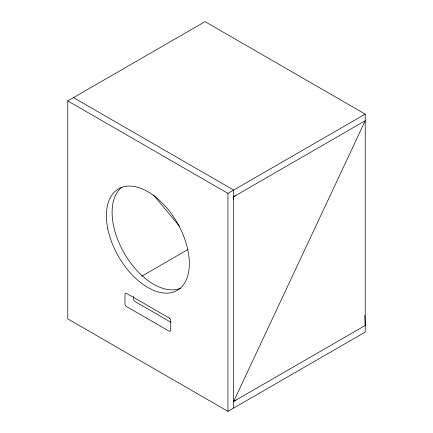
<?xml version="1.0" encoding="UTF-8"?>
<svg xmlns="http://www.w3.org/2000/svg" width="433" height="433" viewBox="0 0 433 433"><rect width="100%" height="100%" fill="white"/><g stroke="black" fill="none" stroke-linecap="round" stroke-linejoin="round"><path stroke-width="0.65" d="M233.544 199.386L233.663 196.685L235.936 195.229M364.813 315.37L365.225 325.486L233.663 401.44L365.225 120.726L233.663 196.685M233.663 401.44L235.936 399.989M67.775 100.911L205.058 21.65L365.225 114.123L365.225 332.089L227.942 411.35L67.775 318.877L67.775 100.911L227.942 193.383L365.225 114.123M141.71 276.194L187.9 249.527M73.496 97.609L233.663 190.076L233.663 408.048M170.672 322.141L134.944 301.52A1.965 1.137 60 0 1 133.559 299.111L133.559 296.513M153.455 194.969L179.414 226.167M227.942 193.383L227.942 411.35M180.496 288.286A58.65 33.861 60 0 1 124.374 253.457A58.65 33.861 60 0 1 121.808 187.191M169.352 318.076L126.593 293.39A2.289 1.321 60 0 0 124.975 294.326L124.975 304.063A1.965 1.137 60 0 0 126.366 306.472L169.119 331.153A2.289 1.321 60 0 0 170.737 330.222L170.737 320.485A1.965 1.137 60 0 0 169.352 318.076M107.671 228.229A58.65 33.861 60 0 0 176.816 290.619A58.65 33.861 60 0 0 159.09 200.003A58.65 33.861 60 0 0 107.671 228.229"/></g></svg>
